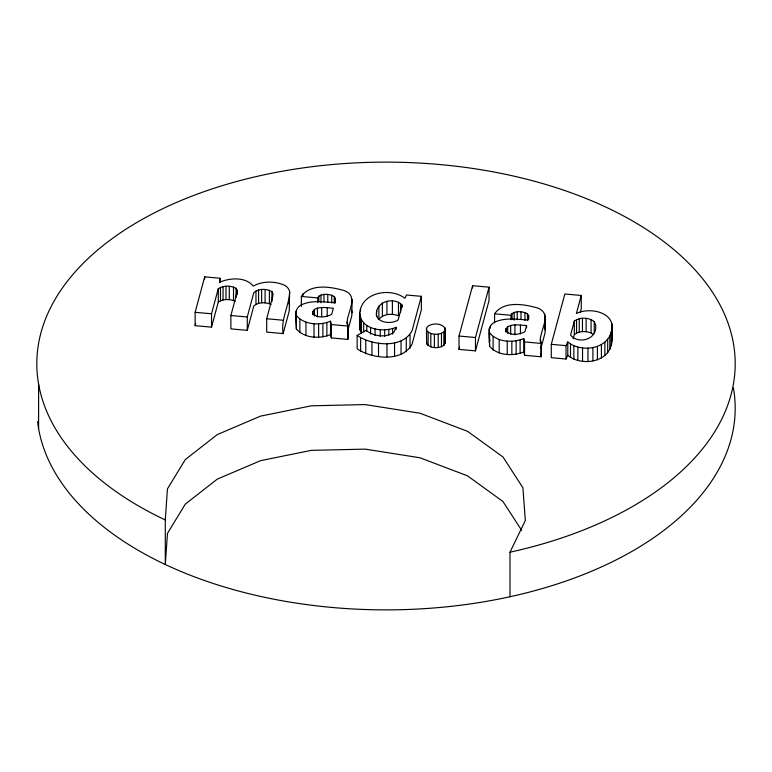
<?xml version="1.0" encoding="UTF-8"?>
<svg xmlns="http://www.w3.org/2000/svg" width="772" height="772" viewBox="0 0 772 772"><rect width="100%" height="100%" fill="white"/><g stroke="black" fill="none" stroke-linecap="round" stroke-linejoin="round"><path stroke-width="1.16" d="M335.386 302.885L335.434 298.397L334.257 296.525C329.74 293.891 323.381 293.341 318.826 296.197L317.755 297.924L317.755 302.383M510.977 319.753L510.977 315.294L512.048 313.567C516.603 310.711 522.962 311.261 527.488 313.895L528.666 315.767L528.067 320.052C517.163 319.318 505.525 317.427 495.17 321.934C485.685 326.151 489.68 338.068 489.564 346.232C497.583 355.767 512.772 356.394 523.763 351.964L523.763 338.599C512.772 343.029 497.583 342.401 489.564 332.867L489.216 328.544M220.068 278.238L219.509 282.253C229.892 277.833 245.399 276.569 253.235 286.094C262.75 280.834 274.89 281.008 284.733 285.322C287.107 286.692 289.008 288.844 289.625 291.575C289.249 305.895 280.612 318.952 283.141 333.581L266.687 332.105L266.687 318.74L272.786 296.139L272.979 293.476L271.927 291.546C266.446 288.603 258.688 288.361 253.785 292.646L247.281 316.993L247.281 330.358L230.876 328.891L230.876 315.526L236.965 292.945L237.158 290.253L236.068 288.303C230.703 285.466 223.446 285.254 218.283 288.718L211.528 313.779L211.528 327.145L195.133 325.678L195.133 312.313L204.686 276.858L220.068 278.238L220.068 282.697M289.625 291.575L289.249 310.942L283.141 333.581M521.621 530.316L502.987 501.53L467.523 475.851L420.016 457.786L365.146 449.121L311.357 450.356L260.569 460.662L217.27 479.132L185.29 504.126L167.437 533.442L165.295 564.496L165.295 519.952L167.437 488.898L185.29 459.581L217.27 434.578L260.569 416.118L311.357 405.811L365.146 404.576L420.016 413.242L467.523 431.307L502.987 456.985L522.905 487.75L525.327 520.56L509.993 552.192L509.993 596.737M376.736 310.913L376.418 315.285L378.048 318.768C383.423 323.333 392.099 323.613 398.101 320.052L402.125 305.143C393.546 295.83 373.513 302.354 376.736 316.481M301.35 306.474L301.35 296.458C310.46 283.199 331.111 286.788 344.399 290.648C359.906 296.535 346.174 313.123 347.111 324.346M352.148 299.411L351.81 315.632L347.661 330.995M494.582 322.735L494.582 313.828C503.682 300.569 524.342 304.158 537.621 308.018C553.138 313.905 539.406 330.493 540.332 341.716M545.379 316.781L545.032 333.002L540.892 348.365M359.781 313.114C361.315 292.26 390.593 287.068 404.904 298.281L406.487 295L421.358 296.332L421.358 309.697L412.113 343.974C402.463 362.493 371.979 358.932 357.156 348.828L357.156 335.463L365.976 330.348C373.571 336.312 385.73 338.107 393.855 332.356L396.161 327.26C383.597 332.809 360.804 329.905 359.781 313.114L359.781 326.479L360.119 330.107L361.412 333.407L361.412 320.042M359.781 326.479L360.099 324.491M611.443 331.381C616.577 312.187 589.509 306.764 576.385 313.528L581.248 295.473L564.853 293.997L551.285 344.322L551.285 357.687L566.03 359.019L567.787 355.313L567.787 341.948C580.747 352.746 606.966 349.706 611.443 331.381L611.443 344.737C606.966 363.072 580.747 366.111 567.787 355.313M611.443 344.737L612.148 340.626L612.148 327.26M247.281 330.358L253.785 306.011C258.427 301.9 265.722 302.016 271.078 304.477M195.133 325.678L195.741 323.391M211.528 327.145L218.283 302.084L218.283 288.718M335.386 300.655L334.836 302.682C323.931 301.948 312.303 300.057 301.939 304.564C292.453 308.781 296.458 320.698 296.342 328.862C304.361 338.397 319.54 339.024 330.532 334.594L330.532 321.229C319.54 325.659 304.361 325.031 296.342 315.497L295.985 311.174M330.532 334.594L331.323 337.914L347.892 339.41L348.047 325.485L347.111 322.117M347.892 339.41L348.047 325.485M421.358 296.332L412.113 330.609C402.463 349.127 371.979 345.567 357.156 335.463M459.012 336.032L472.58 285.708L489.033 287.184L489.033 300.549L475.465 350.874L459.012 349.398L459.012 336.032L475.465 337.509L489.033 287.184M459.012 349.398L459.62 347.111M526.572 325.591L524.931 331.69C519.392 334.749 510.63 335.907 505.911 330.995L506.007 328.775L507.706 326.73C513.496 323.603 520.338 325.253 526.572 325.591L526.572 327.82M523.763 351.964L524.555 355.284L541.124 356.78L541.269 342.855L540.332 339.487M541.124 356.78L541.269 342.855M574.339 321.094L570.566 335.087C578.402 344.939 597.837 339.275 595.608 325.022L594.257 321.625C588.804 317.311 580.023 316.954 574.339 321.094L574.339 334.459L573.181 338.763M580.341 312.226L581.248 308.839L581.248 295.473M312.573 311.965L314.474 309.36C320.274 306.233 327.116 307.883 333.34 308.221L331.699 314.32C326.17 317.379 317.408 318.537 312.679 313.625L312.573 311.965L312.573 314.185M489.216 341.909L489.998 340.162M566.03 359.019L566.03 345.653L567.787 341.948M426.607 343.781L426.501 328.341L427.707 326.353C432.677 322.966 441.015 322.947 444.942 327.907L445.058 343.376L443.861 345.335C438.872 348.683 430.554 348.703 426.607 343.781L426.501 341.707M426.501 328.341L426.607 330.416C430.554 335.337 438.872 335.318 443.861 331.97L445.058 330.011M398.477 302.325L398.477 315.69C391.896 313.442 383.472 313.5 378.888 319.512L378.888 306.146M574.339 334.459C579.743 330.503 588.071 330.657 593.456 334.44M218.283 302.084C223.176 298.764 229.988 298.87 235.219 301.244M301.35 296.458L317.755 297.924M494.582 313.828L510.977 315.294M195.133 312.313L211.528 313.779M230.876 315.526L247.281 316.993M266.687 318.74L283.141 320.226M330.532 321.229L331.323 324.549L347.892 326.045M523.763 338.599L524.555 341.919L541.124 343.415M551.285 344.322L566.03 345.653M289.017 303.3L289.625 304.93M540.651 353.972L541.269 356.22M545.379 330.146L544.8 327.55L544.8 314.194M351.569 310.19L352.148 312.776M612.148 340.626L611.916 323.555M445.058 343.376L444.942 327.907M611.299 331.902L611.299 345.267M609.822 335.888L609.822 349.253M607.68 339.342L607.68 352.707M604.881 342.247L604.881 355.612M601.417 344.621L601.417 357.986M597.393 346.396L597.393 359.762M594.257 321.625L594.257 332.761M592.906 347.516L592.906 360.881M591.082 319.444L591.082 332.809M587.955 347.989L587.955 361.354M586.122 318.363L586.122 331.728M582.542 347.805L582.542 361.171M582.455 318.267L582.455 331.632M579.261 318.691L579.261 332.057M577.871 347.101L577.871 360.466M576.559 319.637L576.559 333.002M573.857 345.895L573.857 359.26M570.498 344.177L570.498 357.542M528.666 315.767L528.666 319.106M527.488 313.895L527.488 320.583M524.97 312.535L524.97 320.332M524.555 341.919L524.555 355.284M520.994 311.801L520.994 319.598M520.444 325.041L520.444 333.948M520.106 339.989L520.106 353.354M517.221 311.753L517.221 319.55M516.14 340.857L516.14 354.223M514.924 324.858L514.924 334.884M514.181 312.361L514.181 320.158M512.048 313.567L512.048 319.135M511.846 341.205L511.846 354.57M510.678 325.427L510.678 334.334M507.706 326.73L507.706 333.407M507.233 341.041L507.233 354.406M506.007 328.775L506.007 332.124M505.805 329.326L505.805 331.555M499.194 339.545L499.194 352.91M493.096 336.679L493.096 350.044M490.384 325.929L490.384 328.158M489.564 332.867L489.564 346.232M475.465 337.509L475.465 350.874M472.58 285.708L472.58 287.937M443.861 331.97L443.861 345.335M441.468 333.398L441.468 346.763M438.207 334.17L438.207 347.535M434.395 334.189L434.395 347.554M430.815 333.504L430.815 346.869M428.132 332.201L428.132 345.567M410.019 334.874L410.019 348.24M406.265 338.368L406.265 351.733M402.125 305.143L402.125 307.372M401.044 341.002L401.044 354.367M400.61 303.55L400.61 312.467M396.161 327.26L396.161 329.49M394.56 342.691L394.56 356.046M392.658 328.602L392.658 334.17M392.388 300.945L392.388 314.31M388.837 329.441L388.837 335.009M386.926 301.167L386.926 314.532M386.984 343.386L386.984 356.751M384.697 329.789L384.697 336.467M382.352 302.894L382.352 316.259M380.239 329.625L380.239 336.303M378.521 343.086L378.521 356.452M375.047 328.833L375.047 335.521M371.959 342.102L371.959 355.467M370.56 327.473L370.56 334.151M366.768 325.533L366.768 331.101M365.774 340.346L365.774 353.711M363.68 323.014L363.68 331.921M360.62 338.059L360.62 351.424M360.524 308.752L360.418 311.377M360.119 316.742L360.119 330.107M334.257 296.525L334.257 303.213M331.748 295.165L331.748 302.962M331.323 324.549L331.323 337.914M327.762 294.431L327.762 302.228M327.212 307.671L327.212 316.578M326.884 322.619L326.884 335.984M323.989 294.383L323.989 302.18M322.908 323.487L322.908 336.853M321.692 307.488L321.692 316.404M320.959 294.991L320.959 302.788M318.826 296.197L318.826 301.765M318.614 323.835L318.614 337.2M317.446 308.057L317.446 316.964M314.474 309.36L314.474 316.037M314.011 323.671L314.011 337.036M312.785 311.405L312.785 314.754M305.963 322.175L305.963 335.54M302.971 293.563L302.971 295.792M299.874 319.309L299.874 332.674M296.342 315.497L296.342 328.862M271.927 291.546L271.927 301.572M269.389 290.243L269.389 303.608M265.095 289.5L265.095 302.865M261.621 289.452L261.621 302.817M258.581 289.963L258.581 303.319M255.966 291.025L255.966 304.39M237.158 290.253L237.158 294.701M236.068 288.303L236.068 297.21M233.511 287.02L233.511 300.385M229.294 286.287L229.294 299.652M225.984 286.2L225.984 299.565M223.05 286.576L223.05 299.941M220.483 287.416L220.483 300.781M204.686 276.858L204.686 279.088M38.6 384.089L38.6 428.643M733.4 387.911A349.185 201.598 0 0 1 415.114 609.176A349.185 201.598 0 0 1 37.567 421.522M165.295 519.952A349.185 201.598 0 0 1 157.845 211.113A349.185 201.598 0 0 1 685.941 260.502A349.185 201.598 0 0 1 509.993 552.192"/></g></svg>
